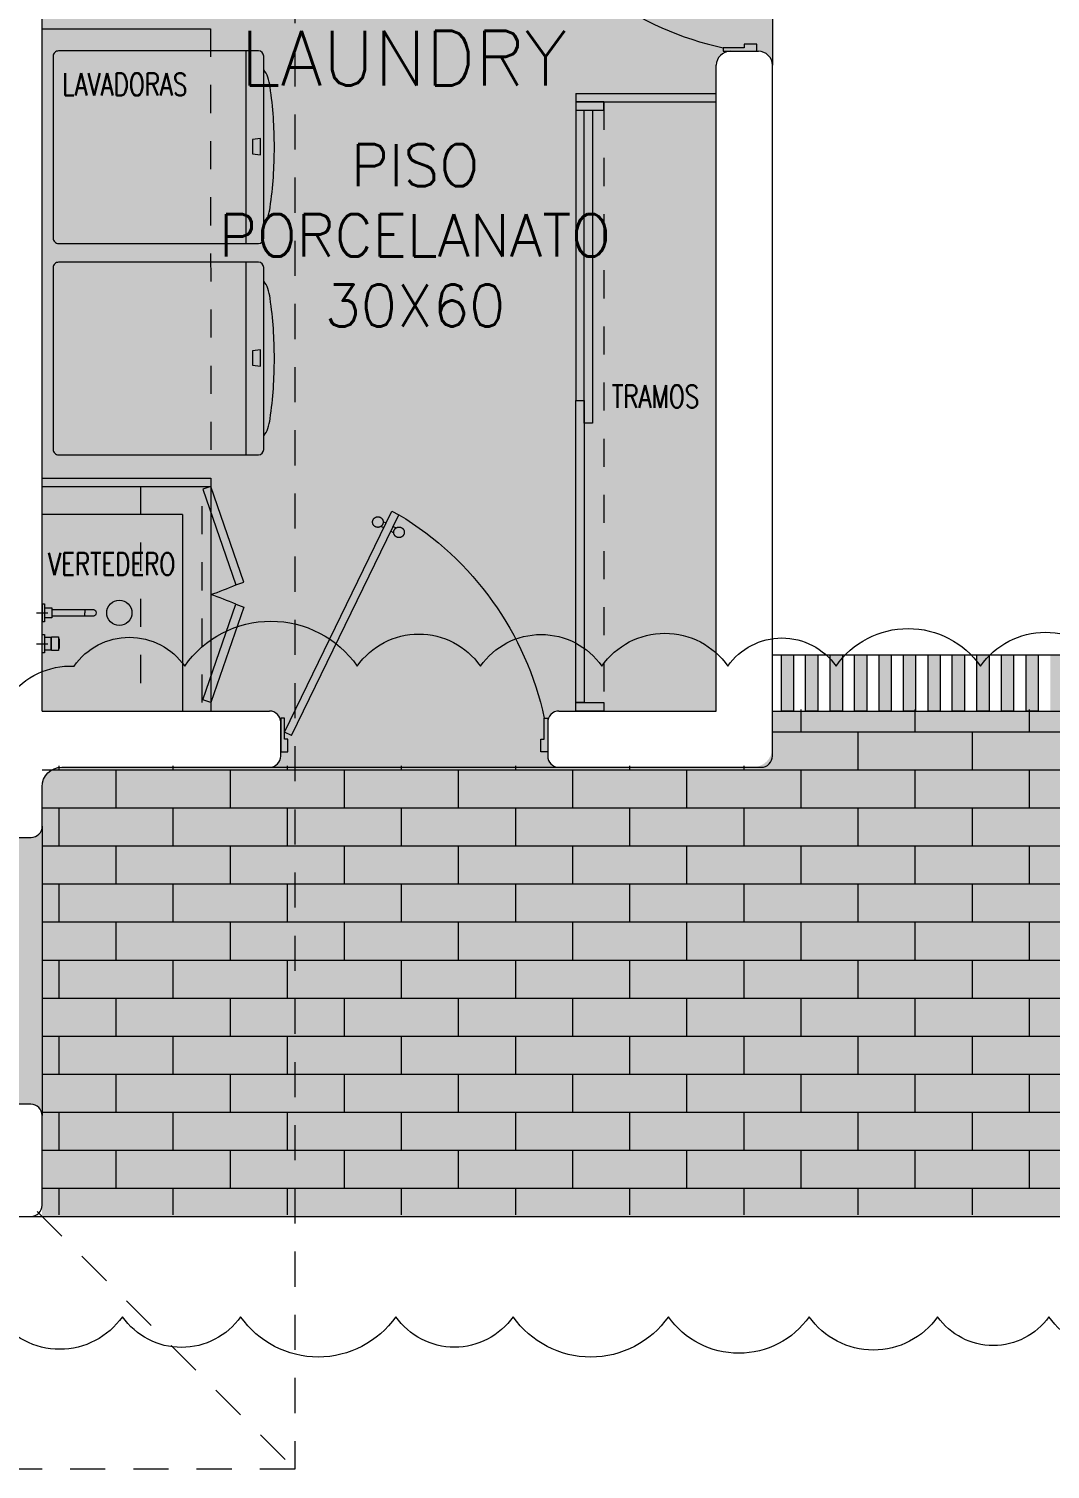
# Model space of a CAD drawing. Header units: metres. Extents: x 8 to 2416, y -346 to 476.
# Drawn here: x 127.32 to 130.96, y -191.69 to -186.56 of the extents above; entities that cross this region are included whole.
import ezdxf

# ---------------------------------------------------------------- set-up
doc = ezdxf.new("R2010")
doc.units = ezdxf.units.M
for name, pattern in [('0', [0]), ('CENTER2', [28.575000000000003, 19.05, -3.175, 3.175, -3.175]), ('DASHED', [0.75, 0.5, -0.25]), ('HIDDEN2', [0.1875, 0.125, -0.0625])]:
    doc.linetypes.add(name, pattern=pattern)
doc.layers.get('0').update_dxf_attribs({"color": 250, "linetype": '0', "lineweight": 20})
for name, color, linetype, lineweight in [('A-DOOR', 35, 'Continuous', 5), ('A-WALL', 250, 'Continuous', 20), ('baños', 140, 'Continuous', 0), ('MOB FIJOS', 251, 'Continuous', 0), ('MOBILIARIOS', 252, 'Continuous', 0), ('piso', 253, 'Continuous', 0), ('PROYECCION', 9, 'DASHED', 0), ('SE-3', 253, 'Continuous', 5), ('textos', 7, 'Continuous', 0)]:
    doc.layers.add(name, color=color, linetype=linetype, lineweight=lineweight)
doc.layers.add('hatch piso', color=253, linetype='Continuous', lineweight=0, transparency=0.7)
doc.layers.add('Techos 1', color=7, linetype='HIDDEN2', lineweight=9, true_color=0x42391a)
doc.styles.add('Arch-Dim', font='romans.shx', dxfattribs={"width": 0.75})
doc.styles.get("Standard").update_dxf_attribs({"font": 'arial.ttf', "height": 0.1875})

# ---------------------------------------------------------------- blocks, each defined once
blk = doc.blocks.new('puerta 1.00')
at = {"layer": 'A-DOOR'}
for p, q in [((-0.1499909777825792, -0.01249999999998863), (-0.9369131065861893, -0.3949003899592327)), ((-0.1376018300305759, -0.03799499105906534), (-0.9245239588341292, -0.4203953810183521)), ((-0.1376018300305759, -0.03799499105906534), (-0.1499909777825792, -0.01249999999998863)), ((-0.8776654875668441, -0.3661093421694943), (-0.8826347892953663, -0.3558832712826359)), ((-0.9369131065861893, -0.3949003899592185), (-0.9245239588341292, -0.4203953810182952)), ((-0.8945933787151716, -0.3743353558235185), (-0.8995626804436938, -0.3641092849366885)), ((-0.8822042309632252, -0.3998303468828937), (-0.8772349292346462, -0.4100564177697379)), ((-0.8652763398148409, -0.391604333228571), (-0.8603070380863755, -0.4018304041154153))]:
    blk.add_line(p, q, dxfattribs=at)
for points in [[(-0.08000000000000003, 0), (-0.07999999999977266, -0.02502577938815875), (-0.1250000000001364, -0.02502577938815875), (-0.1250000000001364, -0.01249999999998863), (-0.2000000000002728, -0.01249999999998863), (-0.2000000000002728, 0), (-0.08000000000000003, 0)], [(-0.08000000000000003, -0.949999999999676), (-0.07999999999977266, -0.9249742206115172), (-0.1250000000001364, -0.9249742206115172), (-0.1250000000001364, -0.9374999999996874), (-0.2000000000002728, -0.9374999999996874), (-0.2000000000002728, -0.949999999999676), (-0.08000000000000003, -0.949999999999676)]]:
    blk.add_lwpolyline(points, dxfattribs=at)
blk.add_arc((0.0366406024470507, 0.1601847667154885), 1.12290276596214, 211.1335814021241, 257.8342745107439, dxfattribs=at)
for points in [[(-0.8982293876285894, -0.3641570476290497), (-0.9032723932726299, -0.3641552480922314), (-0.9120053357341931, -0.3591091255589873), (-0.9170452244890726, -0.3503725840241714), (-0.9170416254155498, -0.3402865727359341), (-0.9119955028824052, -0.3315536302744846), (-0.9032589613473192, -0.3265137415195056), (-0.8931729500592382, -0.3265173405931563), (-0.8844400075977319, -0.3315634631261162), (-0.8794001188427956, -0.3403000046612163), (-0.8794037179163752, -0.3503860159494536), (-0.8844498404495198, -0.3591189584108889), (-0.8931863819846058, -0.3641588471658821), (-0.8982293876285894, -0.3641570476290497)], [(-0.8616537628267338, -0.4394241479959078), (-0.8666967684707743, -0.4394223484592317), (-0.8754297109322806, -0.4343762259259734), (-0.8804695996872169, -0.4256396843908874), (-0.8804660006136942, -0.4155536731029486), (-0.8754198780805496, -0.4068207306414706), (-0.8666833365455204, -0.4017808418864917), (-0.8565973252574395, -0.4017844409598581), (-0.8478643827958763, -0.4068305634931022), (-0.8428244940409968, -0.4155671050282024), (-0.8428280931145196, -0.4256531163161554), (-0.8478742156476073, -0.4343860587779034), (-0.8566107571826933, -0.4394259475325839), (-0.8616537628267338, -0.4394241479959078)]]:
    blk.add_open_spline(points, degree=2, dxfattribs=at)
blk = doc.blocks.new('bn29-51')
at = {"linetype": 'Continuous'}
for p, q in [((-0.1425000000000125, 0), (-0.07749999999995794, 0)), ((-0.1425000000000125, 0), (-0.1425000000000125, -0.008100000000013097)), ((-0.07749999999995794, -0.008100000000013097), (-0.07749999999995794, 0)), ((0.03249999999999886, 0), (-0.03249999999999886, 0)), ((-0.03249999999999886, 0), (-0.03249999999999886, -0.008100000000013097)), ((0.03249999999999886, -0.008100000000013097), (0.03249999999999886, 0)), ((-0.1419999999999675, -0.008600000000001273), (-0.07800000000000296, -0.008600000000001273)), ((-0.1274999999999693, -0.008600000000001273), (-0.1274999999999693, -0.03499999999996817)), ((-0.1274999999999693, -0.03499999999996817), (-0.09250000000000114, -0.03499999999996817)), ((-0.1214999999999975, -0.03499999999996817), (-0.1214999999999975, -0.1520028824097608)), ((-0.09849999999997294, -0.1520028824097608), (-0.09849999999997294, -0.03499999999996817)), ((-0.09250000000000114, -0.03499999999996817), (-0.09250000000000114, -0.008600000000001273)), ((-0.03200000000001069, -0.008600000000001273), (0.03200000000001069, -0.008600000000001273)), ((-0.02421641107898154, -0.03352623281875822), (-0.0240040082178723, -0.05786519031073567)), ((0.02401613082125209, -0.03332448748676597), (-0.02401624370006061, -0.03332448748676597)), ((-0.02318703845665482, -0.008600000000001273), (-0.02299588197436719, -0.03050436326782346)), ((-0.02264167001223427, -0.03097827962415067), (-0.02263113303118303, -0.03218569806142568)), ((-0.02249590101283161, -0.03100000000006276), (0.02249590101288845, -0.03100000000006276)), ((0.02263113303118303, -0.03218569806142568), (0.02264167001223427, -0.03097827962415067)), ((0.02299588197442404, -0.03050436326782346), (0.02318703845671166, -0.008600000000001273)), ((0.02400400847389506, -0.05786519780099297), (0.02421641140367115, -0.03352623281875822)), ((0.0242162987163681, -0.03352623281875822), (0.02421641140890074, -0.03352623281875822)), ((-0.01751534742899707, -0.05874135882413611), (-0.01750432535621371, -0.060004363267808)), ((-0.01700434439467813, -0.06050000000004729), (0.01700434439473497, -0.06050000000004729)), ((-0.007136610318724479, -0.06100000000003547), (-0.007136610318724479, -0.06050000000004729)), ((-0.007132479186935825, -0.06100000000003547), (-0.007136610318724479, -0.06100000000003547)), ((-0.007132479186935825, -0.06100000000003547), (-0.007132479186935825, -0.06050000000004729)), ((-0.007121109770679368, -0.06100000000003547), (-0.007132479186935825, -0.06100000000003547)), ((-0.007121109770679368, -0.06100000000003547), (-0.007121109770679368, -0.06050000000004729)), ((-0.007103479239532362, -0.06100000000003547), (-0.007121109770679368, -0.06100000000003547)), ((-0.007103479239532362, -0.06100000000003547), (-0.007103479239532362, -0.06050000000004729)), ((-0.007080564905976416, -0.06100000000003547), (-0.007103479239532362, -0.06100000000003547)), ((-0.007080564905976416, -0.06100000000003547), (-0.007080564905976416, -0.06050000000004729)), ((-0.007053344082720514, -0.06100000000003547), (-0.007080564905976416, -0.06100000000003547)), ((-0.007053344082720514, -0.06100000000003547), (-0.007053344082720514, -0.06050000000004729)), ((-0.007022794082359951, -0.06100000000003547), (-0.007053344082720514, -0.06100000000003547)), ((-0.007022794082359951, -0.06100000000003547), (-0.007022794082359951, -0.06050000000004729)), ((-0.00698989221743318, -0.06100000000003547), (-0.007022794082359951, -0.06100000000003547)), ((-0.00698989221743318, -0.06100000000003547), (-0.00698989221743318, -0.06050000000004729)), ((-0.006955615800592341, -0.06100000000003547), (-0.00698989221743318, -0.06100000000003547)), ((-0.006955615800592341, -0.06100000000003547), (-0.006955615800592341, -0.06050000000004729)), ((-0.006920942144375886, -0.06100000000003547), (-0.006955615800592341, -0.06100000000003547)), ((-0.006920942144375886, -0.06100000000003547), (-0.006920942144375886, -0.06050000000004729)), ((-0.006870747063913996, -0.06100000000003547), (-0.006920942144375886, -0.06100000000003547)), ((-0.006870747063913996, -0.06100000000003547), (-0.006870747063913996, -0.06050000000004729)), ((-0.006819399944987481, -0.06100000000003547), (-0.006870747063913996, -0.06100000000003547)), ((-0.006819399944987481, -0.06100000000003547), (-0.006819399944987481, -0.06050000000004729)), ((-0.006783349551170659, -0.06100000000003547), (-0.006819399944987481, -0.06100000000003547)), ((-0.006783349551170659, -0.06100000000003547), (-0.006783349551170659, -0.06050000000004729)), ((-0.006745018700740957, -0.06100000000003547), (-0.006783349551170659, -0.06100000000003547)), ((-0.006745018700740957, -0.06100000000003547), (-0.006745018700740957, -0.06050000000004729)), ((-0.006703700017766323, -0.06100000000003547), (-0.006745018700740957, -0.06100000000003547)), ((-0.006703700017766323, -0.06100000000003547), (-0.006703700017766323, -0.06050000000004729)), ((-0.006658686126485236, -0.06100000000003547), (-0.006703700017766323, -0.06100000000003547)), ((-0.006658686126485236, -0.06100000000003547), (-0.006658686126485236, -0.06050000000004729)), ((-0.006609269651022487, -0.06100000000003547), (-0.006658686126485236, -0.06100000000003547)), ((-0.006609269651022487, -0.06100000000003547), (-0.006609269651022487, -0.06050000000004729)), ((-0.006554743215559711, -0.06100000000003547), (-0.006609269651022487, -0.06100000000003547)), ((-0.006554743215559711, -0.06100000000003547), (-0.006554743215559711, -0.06050000000004729)), ((-0.006489899899378315, -0.06100000000003547), (-0.006554743215559711, -0.06100000000003547)), ((-0.006489899899378315, -0.06100000000003547), (-0.006489899899378315, -0.06050000000004729)), ((-0.006418296718408101, -0.06100000000003547), (-0.006489899899378315, -0.06100000000003547)), ((-0.006418296718408101, -0.06100000000003547), (-0.006418296718408101, -0.06050000000004729)), ((-0.006339867973309765, -0.06100000000003547), (-0.006418296718408101, -0.06100000000003547)), ((-0.006339867973309765, -0.06100000000003547), (-0.006339867973309765, -0.06050000000004729)), ((-0.006254547964914536, -0.06100000000003547), (-0.006339867973309765, -0.06100000000003547)), ((-0.006254547964914536, -0.06100000000003547), (-0.006254547964914536, -0.06050000000004729)), ((-0.006162270993883112, -0.06100000000003547), (-0.006254547964914536, -0.06100000000003547)), ((-0.006162270993883112, -0.06100000000003547), (-0.006162270993883112, -0.06050000000004729)), ((-0.006062971361046721, -0.06100000000003547), (-0.006162270993883112, -0.06100000000003547)), ((-0.006062971361046721, -0.06100000000003547), (-0.006062971361046721, -0.06050000000004729)), ((-0.00595658336706606, -0.06100000000003547), (-0.006062971361046721, -0.06100000000003547)), ((-0.00595658336706606, -0.06100000000003547), (-0.00595658336706606, -0.06050000000004729)), ((-0.005843041312715513, -0.06100000000003547), (-0.00595658336706606, -0.06100000000003547)), ((-0.005843041312715513, -0.06100000000003547), (-0.005843041312715513, -0.06050000000004729)), ((-0.00572227949882631, -0.06100000000003547), (-0.005843041312715513, -0.06100000000003547)), ((-0.00572227949882631, -0.06100000000003547), (-0.00572227949882631, -0.06050000000004729)), ((-0.005599898278973114, -0.06100000000003547), (-0.00572227949882631, -0.06100000000003547)), ((-0.005599898278973114, -0.06100000000003547), (-0.005599898278973114, -0.06050000000004729)), ((-0.005494927875730582, -0.06100000000003547), (-0.005599898278973114, -0.06100000000003547)), ((-0.005494927875730582, -0.06050000000004729), (-0.005494927875730582, -0.06100000000003547)), ((-0.00524037614289341, -0.06100000000003547), (-0.005494927875730582, -0.06100000000003547)), ((-0.00524037614289341, -0.06100000000003547), (-0.00510776908319599, -0.06100000000003547)), ((-0.00510776908319599, -0.06050000000004729), (-0.00510776908319599, -0.06100000000003547)), ((-0.00510776908319599, -0.06100000000003547), (-0.00506737497826748, -0.06100000000003547)), ((-0.00506737497826748, -0.06100000000003547), (-0.003445448267171969, -0.06100000000003547)), ((-0.003445448267171969, -0.06100000000003547), (-0.003445448267171969, -0.06050000000004729)), ((-0.003445448267171969, -0.06100000000003547), (-0.001645448267169058, -0.06100000000003547)), ((-0.001645448267169058, -0.06100000000003547), (0.001645448267225902, -0.06100000000003547)), ((0.001645448267225902, -0.06100000000003547), (0.002745448267177153, -0.06100000000003547)), ((0.002745448267177153, -0.06100000000003547), (0.002745448267177153, -0.06050000000004729)), ((0.002745448267177153, -0.06100000000003547), (0.003692644155051994, -0.06100000000003547)), ((0.003692644155051994, -0.06100000000003547), (0.00375323531247318, -0.06100000000003547)), ((0.00375323531247318, -0.06100000000003547), (0.00375323531247318, -0.06050000000004729)), ((0.00375323531247318, -0.06100000000003547), (0.005240376142950254, -0.06100000000003547)), ((0.005494927875730582, -0.06100000000003547), (0.005240376142950254, -0.06100000000003547)), ((0.005494927875730582, -0.06100000000003547), (0.005494927875730582, -0.06050000000004729)), ((0.005494927875730582, -0.06100000000003547), (0.00669402858628132, -0.06100000000003547)), ((0.00669402858628132, -0.06100000000003547), (0.00669402858628132, -0.06050000000004729)), ((0.00669402858628132, -0.06100000000003547), (0.006857792841600485, -0.06100000000003547)), ((0.006857792841600485, -0.06100000000003547), (0.006857792841600485, -0.06050000000004729)), ((0.01750432535627056, -0.060004363267808), (0.01751534742899707, -0.05874135883243525)), ((-0.1214999999999975, -0.1520028824097608), (-0.1099999999999852, -0.1520028824097608)), ((-0.121500000208556, -0.1520028824097608), (-0.121500000208556, -0.1788496701335589)), ((-0.09849999999997294, -0.1520028824097608), (-0.1099999999999852, -0.1520028824097608)), ((-0.09849999979141444, -0.1788496701335589), (-0.09849999979141444, -0.1520028824097608)), ((-0.1214999999999975, -0.1788496703142073), (-0.1214999999999975, -0.1824996703142006)), ((-0.09849999999997294, -0.1824996703142006), (-0.09849999999997294, -0.1788496703142073))]:
    blk.add_line(p, q, dxfattribs=at)
at = {"linetype": 'CENTER2'}
for p, q in [((-0.09000000044702006, 0), (-0.1299999995529504, 0)), ((-0.1099999999999852, 0.01999999955296516), (-0.1099999999999852, -0.01999999955296516)), ((0.01999999955299359, 0), (-0.01999999955293674, 0)), ((2.842170943040401e-14, 0.01999999955296516), (2.842170943040401e-14, -0.01999999955296516))]:
    blk.add_line(p, q, dxfattribs=at)
at = {"linetype": 'Continuous'}
for centre, radius, start, end in [((-0.1419999999999675, -0.008100000000013097), 0.0005000000000000004, 180, 270), ((-0.07800000000000296, -0.008100000000013097), 0.0005000000000000004, 270, 0), ((-0.03200000000001069, -0.008100000000013097), 0.0005000000000000004, 180, 270), ((-0.02401635036486027, -0.03352448750672465), 0.0002000000449246281, 89.9602516297263, 180.7921248073914), ((-0.02249590101283161, -0.03050000000007458), 0.0005000000000000013, 180.4999999999589, 253.0499437806828), ((-0.02213115206964744, -0.0321813347936768), 0.0004999999999999961, 180.4999999999589, 205.8891698380798), ((2.842170943040401e-14, -0.02144019388265406), 0.0251, 205.8891698380798, 208.3368500137295), ((2.842170943040401e-14, -0.02144019388265406), 0.02510000000000001, 331.6671445694841, 334.11083016192), ((0.02213115206964744, -0.0321813347936768), 0.0004999999999977541, 334.11083016192, 359.500000000041), ((0.02249590101288845, -0.03050000000007458), 0.0005000000000000004, 286.9500562193171, 359.500000000041), ((0.02401630522487608, -0.03352448750695203), 0.0002000000756466718, 359.5288123456754, 90.06566346202432), ((0.03200000000001069, -0.008100000000013097), 0.0005000000000000004, 270, 0), ((-0.01700434439467813, -0.06000000000005912), 0.0004999999999999986, 180.4999999999589, 270), ((0.01700434439473497, -0.06000000000005912), 0.0005000000000000004, 270, 359.500000000041)]:
    blk.add_arc(centre, radius, start, end, dxfattribs=at)
for points, knots in [([(-0.02400400906751088, -0.05786518310105748), (-0.02400396126077453, -0.05786520681851925), (-0.02270580722810678, -0.05786607945697142), (-0.01743483240105093, -0.05787130348142), (-0.009419063715796483, -0.0578767080309035), (-0.003122758223668143, -0.05788951387069119), (0.001801121883175938, -0.05788981113312275), (0.005401126159171099, -0.05788492059389228), (0.01134291568021695, -0.0578764207656377), (0.01758064992318964, -0.05786995888297497), (0.02264948258314803, -0.05786603276771984), (0.02400315799272335, -0.0578651627056388), (0.02400400182372664, -0.05786518290960885)], [0.2206625018554813, 0.2206625018554813, 0.2206625018554813, 0.2206625018554813, 0.2830677248118203, 0.3454722504581292, 0.4077885582351984, 0.4703297281781371, 0.4703990263359278, 0.5062925030047005, 0.5420963844449929, 0.595647865603058, 0.655398301644621, 0.7204072455012127, 0.7204072455012127, 0.7204072455012127, 0.7204072455012127]), ([(-0.02400400839289318, -0.05786518304194033), (-0.02400182740123569, -0.05793209478281369), (-0.02399674871347202, -0.05802015459335053), (-0.02394762044846743, -0.05814064256799156), (-0.02388985410507871, -0.05822256811597981), (-0.02381258475801928, -0.05828637797583269), (-0.02369624961139039, -0.05834446616540845), (-0.02360888422700214, -0.05835614541501855), (-0.02354237236127688, -0.0583633460494184)], [0, 0, 0, 0, 0.2392847564581418, 0.3699271991388763, 0.5001746047077509, 0.6303680818852515, 0.760882431197601, 1, 1, 1, 1]), ([(0.02354237551898564, -0.05836334574985358), (0.02360888692030017, -0.05835614514501231), (0.02369625174779344, -0.05834446593485154), (0.02381258605927883, -0.05828637780166446), (0.02388985486001616, -0.05822256796625425), (0.02394762076940538, -0.05814064246294492), (0.02399674867277213, -0.05802015452684373), (0.0240018273233602, -0.05793209479099914), (0.02400400829552041, -0.05786518306820199)], [0, 0, 0, 0, 0.2391167731459566, 0.369630825585778, 0.49982419077535, 0.630071712945299, 0.7607144562246947, 1, 1, 1, 1])]:
    blk.add_open_spline(points, degree=3, knots=knots, dxfattribs=at)
for points in [[(-0.02354134613952397, -0.05835752679990946), (-0.02140184582103188, -0.05851632745111601), (-0.0194292160616385, -0.05865994552505072), (-0.01751819225776785, -0.05878487542929633)], [(0.01751819190835135, -0.05878486930669169), (0.01942891580441142, -0.05865995674651003), (0.0214012396073997, -0.0585163613855002), (0.02354039276897879, -0.05835758739465291)], [(-0.1214999999999975, -0.1824996703142006), (-0.1214999999999975, -0.185101076014007), (-0.1190115336862334, -0.1903038874135063), (-0.1130038445620869, -0.1924589624577493), (-0.1099999999999852, -0.1924589624577493)], [(-0.1099999999999852, -0.1924589624577493), (-0.1069961554378835, -0.1924589624577493), (-0.100988466313737, -0.1903038874135063), (-0.09849999999997294, -0.185101076014007), (-0.09849999999997294, -0.1824996703142006)]]:
    blk.add_open_spline(points, degree=3, dxfattribs=at)
blk = doc.blocks.new('PL BASE 1N NASAS 09')
at = {"layer": 'A-DOOR'}
h = blk.add_hatch(color=256, dxfattribs=at)
h.dxf.hatch_style = 1
h.paths.add_polyline_path([(-108.9453918879786, -53.24971880325275), (-108.9021269092042, -53.24971880325275), (-108.9021269092042, -53.44971880325262), (-108.9453918879786, -53.44971880325262)])
h.paths.add_polyline_path([(-109.0329218455275, -53.24971880325275), (-108.9896568667531, -53.24971880325275), (-108.9896568667531, -53.44971880325262), (-109.0329218455275, -53.44971880325262)])
h.paths.add_polyline_path([(-109.1204518030764, -53.24971880325275), (-109.077186824302, -53.24971880325275), (-109.077186824302, -53.44971880325262), (-109.1204518030764, -53.44971880325262)])
h.paths.add_polyline_path([(-109.2069817606253, -53.24971880325275), (-109.163716781851, -53.24971880325275), (-109.163716781851, -53.44971880325262), (-109.2069817606253, -53.44971880325262)])
h.paths.add_polyline_path([(-109.2945117181742, -53.24971880325275), (-109.2512467393998, -53.24971880325275), (-109.2512467393998, -53.44971880325262), (-109.2945117181742, -53.44971880325262)])
h.paths.add_polyline_path([(-109.3810416757231, -53.24971880325275), (-109.3377766969488, -53.24971880325275), (-109.3377766969488, -53.44971880325262), (-109.3810416757231, -53.44971880325262)])
h.paths.add_polyline_path([(-109.468571633272, -53.24971880325275), (-109.4253066544977, -53.24971880325275), (-109.4253066544977, -53.44971880325262), (-109.468571633272, -53.44971880325262)])
h.paths.add_polyline_path([(-109.5551015908209, -53.24971880325275), (-109.5118366120466, -53.24971880325275), (-109.5118366120466, -53.44971880325262), (-109.5551015908209, -53.44971880325262)])
h.paths.add_polyline_path([(-109.6426315483698, -53.24971880325275), (-109.5993665695955, -53.24971880325275), (-109.5993665695955, -53.44971880325262), (-109.6426315483698, -53.44971880325262)])
h.paths.add_polyline_path([(-109.7301615059187, -53.24971880325275), (-109.6868965271444, -53.24971880325275), (-109.6868965271444, -53.44971880325262), (-109.7301615059187, -53.44971880325262)])
h.paths.add_polyline_path([(-109.8176914634676, -53.24971880325275), (-109.7744264846933, -53.24971880325275), (-109.7744264846933, -53.44971880325262), (-109.8176914634676, -53.44971880325262)])
h.paths.add_polyline_path([(-109.9042214210165, -53.24971880325275), (-109.8609564422422, -53.24971880325275), (-109.8609564422422, -53.44971880325262), (-109.9042214210165, -53.44971880325262)])
h.paths.add_polyline_path([(-109.9917513785654, -53.24971880325275), (-109.9484863997911, -53.24971880325275), (-109.9484863997911, -53.44971880325262), (-109.9917513785654, -53.44971880325262)])
h.paths.add_polyline_path([(-110.0782813361143, -53.24971880325275), (-110.03501635734, -53.24971880325275), (-110.03501635734, -53.44971880325262), (-110.0782813361143, -53.44971880325262)])
h.paths.add_polyline_path([(-110.1658112936632, -53.24971880325275), (-110.1225463148889, -53.24971880325275), (-110.1225463148889, -53.44971880325262), (-110.1658112936632, -53.44971880325262)])
h.paths.add_polyline_path([(-110.2523412512122, -53.24971880325275), (-110.2090762724378, -53.24971880325275), (-110.2090762724378, -53.44971880325262), (-110.2523412512122, -53.44971880325262)])
h.paths.add_polyline_path([(-110.3398712087611, -53.24971880325275), (-110.2966062299867, -53.24971880325275), (-110.2966062299867, -53.44971880325262), (-110.3398712087611, -53.44971880325262)])
h.paths.add_polyline_path([(-110.4057686769227, -53.24971880325275), (-110.3625036981484, -53.24971880325275), (-110.3625036981484, -53.44971880325262), (-110.4057686769227, -53.44971880325262)])
h.paths.add_polyline_path([(-110.4932986344716, -53.24971880325275), (-110.4500336556973, -53.24971880325275), (-110.4500336556973, -53.44971880325262), (-110.4932986344716, -53.44971880325262)])
h.paths.add_polyline_path([(-110.5798285920205, -53.24971880325275), (-110.5365636132462, -53.24971880325275), (-110.5365636132462, -53.44971880325262), (-110.5798285920205, -53.44971880325262)])
h.paths.add_polyline_path([(-110.6673585495694, -53.24971880325275), (-110.6240935707951, -53.24971880325275), (-110.6240935707951, -53.44971880325262), (-110.6673585495694, -53.44971880325262)])
h.paths.add_polyline_path([(-110.7538885071183, -53.24971880325275), (-110.710623528344, -53.24971880325275), (-110.710623528344, -53.44971880325262), (-110.7538885071183, -53.44971880325262)])
h.paths.add_polyline_path([(-110.8414184646672, -53.24971880325275), (-110.7981534858929, -53.24971880325275), (-110.7981534858929, -53.44971880325262), (-110.8414184646672, -53.44971880325262)])
h.paths.add_polyline_path([(-110.9279484222162, -53.24971880325275), (-110.8846834434418, -53.24971880325275), (-110.8846834434418, -53.44971880325262), (-110.9279484222162, -53.44971880325262)])
h.paths.add_polyline_path([(-111.0154783797651, -53.24971880325275), (-110.9722134009907, -53.24971880325275), (-110.9722134009907, -53.44971880325262), (-111.0154783797651, -53.44971880325262)])
h.paths.add_polyline_path([(-111.103008337314, -53.24971880325275), (-111.0597433585396, -53.24971880325275), (-111.0597433585396, -53.44971880325262), (-111.103008337314, -53.44971880325262)])
h.paths.add_polyline_path([(-111.1905382948628, -53.24971880325275), (-111.1472733160885, -53.24971880325275), (-111.1472733160885, -53.44971880325262), (-111.1905382948628, -53.44971880325262)])
h.paths.add_polyline_path([(-111.2770682524118, -53.24971880325275), (-111.2338032736374, -53.24971880325275), (-111.2338032736374, -53.44971880325262), (-111.2770682524118, -53.44971880325262)])
h.paths.add_polyline_path([(-111.3645982099607, -53.24971880325275), (-111.3213332311863, -53.24971880325275), (-111.3213332311863, -53.44971880325262), (-111.3645982099607, -53.44971880325262)])
h.paths.add_polyline_path([(-111.4511281675096, -53.24971880325275), (-111.4078631887352, -53.24971880325275), (-111.4078631887352, -53.44971880325262), (-111.4511281675096, -53.44971880325262)])
h.paths.add_polyline_path([(-111.5386581250585, -53.24971880325275), (-111.4953931462841, -53.24971880325275), (-111.4953931462841, -53.44971880325262), (-111.5386581250585, -53.44971880325262)])
h.paths.add_polyline_path([(-111.6251880826074, -53.24971880325275), (-111.581923103833, -53.24971880325275), (-111.581923103833, -53.44971880325262), (-111.6251880826074, -53.44971880325262)])
h.paths.add_polyline_path([(-111.7127180401563, -53.24971880325275), (-111.6694530613819, -53.24971880325275), (-111.6694530613819, -53.44971880325262), (-111.7127180401563, -53.44971880325262)])
h.paths.add_polyline_path([(-111.7992868560981, -53.2497188032528), (-111.7559830189309, -53.24971880325275), (-111.7559830189309, -53.44971880325262), (-111.7992868560981, -53.44971880325268)], flags=0)
h.paths.add_polyline_path([(-106.5055530766093, -53.24971880325275), (-106.4622880978349, -53.24971880325275), (-106.4622880978349, -53.44971880325262), (-106.5055530766093, -53.44971880325262)])
h.paths.add_polyline_path([(-106.5920830341582, -53.24971880325275), (-106.5488180553838, -53.24971880325275), (-106.5488180553838, -53.44971880325262), (-106.5920830341582, -53.44971880325262)])
h.paths.add_polyline_path([(-106.6796129917071, -53.24971880325275), (-106.6363480129327, -53.24971880325275), (-106.6363480129327, -53.44971880325262), (-106.6796129917071, -53.44971880325262)])
h.paths.add_polyline_path([(-106.766142949256, -53.24971880325275), (-106.7228779704816, -53.24971880325275), (-106.7228779704816, -53.44971880325262), (-106.766142949256, -53.44971880325262)])
h.paths.add_polyline_path([(-106.8536729068049, -53.24971880325275), (-106.8104079280305, -53.24971880325275), (-106.8104079280305, -53.44971880325262), (-106.8536729068049, -53.44971880325262)])
h.paths.add_polyline_path([(-107.0277328219027, -53.24971880325275), (-106.9844678431284, -53.24971880325275), (-106.9844678431284, -53.44971880325262), (-107.0277328219027, -53.44971880325262)])
h.paths.add_polyline_path([(-106.9412028643538, -53.24971880325275), (-106.8979378855794, -53.24971880325275), (-106.8979378855794, -53.44971880325262), (-106.9412028643538, -53.44971880325262)])
h.paths.add_polyline_path([(-107.1152627794516, -53.24971880325275), (-107.0719978006773, -53.24971880325275), (-107.0719978006773, -53.44971880325262), (-107.1152627794516, -53.44971880325262)])
h.paths.add_polyline_path([(-107.2027927370005, -53.24971880325275), (-107.1595277582261, -53.24971880325275), (-107.1595277582261, -53.44971880325262), (-107.2027927370005, -53.44971880325262)])
h.paths.add_polyline_path([(-107.2893226945494, -53.24971880325275), (-107.2460577157751, -53.24971880325275), (-107.2460577157751, -53.44971880325262), (-107.2893226945494, -53.44971880325262)])
h.paths.add_polyline_path([(-107.3768526520983, -53.24971880325275), (-107.333587673324, -53.24971880325275), (-107.333587673324, -53.44971880325262), (-107.3768526520983, -53.44971880325262)])
h.paths.add_polyline_path([(-107.4633826096472, -53.24971880325275), (-107.4201176308729, -53.24971880325275), (-107.4201176308729, -53.44971880325262), (-107.4633826096472, -53.44971880325262)])
h.paths.add_polyline_path([(-107.5509125671961, -53.24971880325275), (-107.5076475884218, -53.24971880325275), (-107.5076475884218, -53.44971880325262), (-107.5509125671961, -53.44971880325262)])
h.paths.add_polyline_path([(-107.638442524745, -53.24971880325275), (-107.5951775459707, -53.24971880325275), (-107.5951775459707, -53.44971880325262), (-107.638442524745, -53.44971880325262)])
h.paths.add_polyline_path([(-107.7259724822939, -53.24971880325275), (-107.6827075035196, -53.24971880325275), (-107.6827075035196, -53.44971880325262), (-107.7259724822939, -53.44971880325262)])
h.paths.add_polyline_path([(-107.8125024398428, -53.24971880325275), (-107.7692374610685, -53.24971880325275), (-107.7692374610685, -53.44971880325262), (-107.8125024398428, -53.44971880325262)])
h.paths.add_polyline_path([(-107.9000323973917, -53.24971880325275), (-107.8567674186174, -53.24971880325275), (-107.8567674186174, -53.44971880325262), (-107.9000323973917, -53.44971880325262)])
h.paths.add_polyline_path([(-107.9865623549406, -53.24971880325275), (-107.9432973761663, -53.24971880325275), (-107.9432973761663, -53.44971880325262), (-107.9865623549406, -53.44971880325262)])
h.paths.add_polyline_path([(-108.0740923124895, -53.24971880325275), (-108.0308273337152, -53.24971880325275), (-108.0308273337152, -53.44971880325262), (-108.0740923124895, -53.44971880325262)])
h.paths.add_polyline_path([(-108.1606222700385, -53.24971880325275), (-108.1173572912641, -53.24971880325275), (-108.1173572912641, -53.44971880325262), (-108.1606222700385, -53.44971880325262)])
h.paths.add_polyline_path([(-108.2481522275874, -53.24971880325275), (-108.204887248813, -53.24971880325275), (-108.204887248813, -53.44971880325262), (-108.2481522275874, -53.44971880325262)])
h.paths.add_polyline_path([(-108.3356821851362, -53.24971880325275), (-108.2924172063619, -53.24971880325275), (-108.2924172063619, -53.44971880325262), (-108.3356821851362, -53.44971880325262)])
h.paths.add_polyline_path([(-108.4232121426851, -53.24971880325275), (-108.3799471639108, -53.24971880325275), (-108.3799471639108, -53.44971880325262), (-108.4232121426851, -53.44971880325262)])
h.paths.add_polyline_path([(-108.5097421002341, -53.24971880325275), (-108.4664771214597, -53.24971880325275), (-108.4664771214597, -53.44971880325262), (-108.5097421002341, -53.44971880325262)])
h.paths.add_polyline_path([(-108.597272057783, -53.24971880325275), (-108.5540070790086, -53.24971880325275), (-108.5540070790086, -53.44971880325262), (-108.597272057783, -53.44971880325262)])
h.paths.add_polyline_path([(-108.6838020153319, -53.24971880325275), (-108.6405370365575, -53.24971880325275), (-108.6405370365575, -53.44971880325262), (-108.6838020153319, -53.44971880325262)])
h.paths.add_polyline_path([(-108.7713319728808, -53.24971880325275), (-108.7280669941064, -53.24971880325275), (-108.7280669941064, -53.44971880325262), (-108.7713319728808, -53.44971880325262)])
h.paths.add_polyline_path([(-108.8578619304297, -53.24971880325275), (-108.8145969516553, -53.24971880325275), (-108.8145969516553, -53.44971880325262), (-108.8578619304297, -53.44971880325262)])
edge = h.paths.add_edge_path()
edge.add_line((-111.7559830189309, -53.24971880325275), (-111.7559830189309, -53.44971880325274))
edge.add_line((-111.7569830189308, -53.44971880325274), (-111.7992868560981, -53.44971880325279))
edge.add_line((-111.7992868560981, -53.44971880325279), (-111.7992868560981, -53.2497188032528))
edge.add_line((-111.7992868560981, -53.2497188032528), (-111.7569830189308, -53.24971880325275))
h = blk.add_hatch(color=256, dxfattribs=at)
h.dxf.hatch_style = 1
h.paths.add_polyline_path([(-111.7560218773238, -53.24971880325275), (-111.7992868560981, -53.24971880325275), (-111.7992868560981, -53.44971880325262), (-111.7560218773238, -53.44971880325262)])
for p, q in [((-111.8310712337411, -53.24971880325275), (-106.4310712337405, -53.24971880325275)), ((-111.7992868560981, -53.24971880325275), (-111.7570218773238, -53.24971880325275)), ((-111.7992868560981, -53.44971880325274), (-111.7992868560981, -53.24971880325275)), ((-111.7560218773238, -53.24971880325275), (-111.7560218773238, -53.44971880325274)), ((-111.8310712337411, -53.44971880325262), (-106.4310712337405, -53.44971880325262)), ((-111.7570218773238, -53.44971880325274), (-111.7992868560981, -53.44971880325274))]:
    blk.add_line(p, q, dxfattribs=at)
for points in [[(-111.7992868560981, -53.24971880325275), (-111.7560218773238, -53.24971880325275), (-111.7560218773238, -53.44971880325262), (-111.7992868560981, -53.44971880325262)], [(-111.7127568985492, -53.24971880325275), (-111.6694919197749, -53.24971880325275), (-111.6694919197749, -53.44971880325262), (-111.7127568985492, -53.44971880325262)], [(-111.6252269410003, -53.24971880325275), (-111.581961962226, -53.24971880325275), (-111.581961962226, -53.44971880325262), (-111.6252269410003, -53.44971880325262)], [(-111.5386969834514, -53.24971880325275), (-111.4954320046771, -53.24971880325275), (-111.4954320046771, -53.44971880325262), (-111.5386969834514, -53.44971880325262)], [(-111.4511670259025, -53.24971880325275), (-111.4079020471282, -53.24971880325275), (-111.4079020471282, -53.44971880325262), (-111.4511670259025, -53.44971880325262)], [(-111.3646370683536, -53.24971880325275), (-111.3213720895793, -53.24971880325275), (-111.3213720895793, -53.44971880325262), (-111.3646370683536, -53.44971880325262)], [(-111.2771071108047, -53.24971880325275), (-111.2338421320304, -53.24971880325275), (-111.2338421320304, -53.44971880325262), (-111.2771071108047, -53.44971880325262)], [(-111.1905771532558, -53.24971880325275), (-111.1473121744814, -53.24971880325275), (-111.1473121744814, -53.44971880325262), (-111.1905771532558, -53.44971880325262)], [(-111.1030471957069, -53.24971880325275), (-111.0597822169325, -53.24971880325275), (-111.0597822169325, -53.44971880325262), (-111.1030471957069, -53.44971880325262)], [(-111.015517238158, -53.24971880325275), (-110.9722522593837, -53.24971880325275), (-110.9722522593837, -53.44971880325262), (-111.015517238158, -53.44971880325262)], [(-110.9279872806091, -53.24971880325275), (-110.8847223018348, -53.24971880325275), (-110.8847223018348, -53.44971880325262), (-110.9279872806091, -53.44971880325262)]]:
    blk.add_lwpolyline(points, close=True, dxfattribs=at)
at = {"layer": 'A-WALL'}
for p, q in [((-111.9810712337411, -51.0997188032526), (-111.8810712337411, -51.0997188032526)), ((-112.0310712337411, -53.44971880325274), (-112.0310712337411, -51.1497188032526)), ((-111.8310712337412, -53.60971880325278), (-111.8310712337411, -51.1497188032526)), ((-114.4310712337411, -53.44971880325274), (-113.6210712337413, -53.44971880325274)), ((-112.5910642258817, -53.44971880325242), (-112.0310712337411, -53.44971880325268)), ((-112.6310642258817, -53.48971880325244), (-112.6310642258816, -53.60971880325269)), ((-112.5910642258816, -53.64971880325267), (-111.8710712337412, -53.64971880325278))]:
    blk.add_line(p, q, dxfattribs=at)
for points in [[(-114.4310712337411, -53.44971880325274), (-114.4310712337411, -49.48971880325268, -0.4142135623730802), (-114.3910712337411, -49.44971880325268), (-113.8710712337412, -49.44971880325265, 0.4142135623730794), (-113.8310712337412, -49.40971880325265), (-113.8310712337412, -49.28971880325269, 0.414213562373095), (-113.8710712337412, -49.24971880325269), (-114.3910712337411, -49.24971880325269, -0.4142135623731346), (-114.4310712337411, -49.20971880325269), (-114.4310712337411, -48.88971880325386, 0.4142135623618917), (-114.4710712337396, -48.84971880325386), (-114.6810715550002, -48.84971880324583)], [(-115.9416182694311, -52.69971880325252), (-114.6710908431426, -52.69971880325274, -0.4140857397197507), (-114.6310908469521, -52.73970134591097), (-114.6306020260978, -53.8597362605948, 0.4140857397197523), (-114.5906020299073, -53.89971880325302), (-114.4704910777573, -53.89971880325302, 0.4154285380024995), (-114.4304914216101, -53.85955294758179), (-114.4310712337411, -53.71971880325267, -0.4142135623730677), (-114.3610712337411, -53.64971880325267), (-113.6510712337412, -53.64971880325267)], [(-114.3610712337411, -53.64971880325266), (-113.6210712337412, -53.64971880325266, 0.4142135623732907), (-113.5810712337412, -53.60971880325264), (-113.5810712337413, -53.48971880325271)]]:
    blk.add_lwpolyline(points, format="xyb", dxfattribs=at)
blk.add_lwpolyline([(-112.0310712337411, -53.44971880325274), (-112.0310712337411, -51.81615071649249)], dxfattribs=at)
blk.add_lwpolyline([(-114.6710712337411, -55.04971880325276), (-116.9910636228577, -55.04971880325282, 0.4142135623730878), (-117.0310636228577, -55.08971880325281), (-117.0310636228577, -55.20971880325275, 0.414213562373095), (-116.9910636228577, -55.24971880325275), (-114.4710712337411, -55.24971880325275, 0.414213562373095), (-114.4310712337411, -55.20971880325275), (-114.4310712337411, -54.8897188032527, 0.414213562373095), (-114.4710712337411, -54.8497188032527), (-114.5910712337411, -54.8497188032527, 0.414213562373095), (-114.6310712337411, -54.8897188032527), (-114.6310712337411, -55.00971880325276, -0.4142135623730878)], format="xyb", close=True, dxfattribs=at)
for centre, radius, start, end in [((-111.9810712337411, -51.1497188032526), 0.05, 90, 180), ((-111.8810712337411, -51.1497188032526), 0.05, 359.9999999999973, 90), ((-113.6210712337413, -53.48971880325274), 0.04, 2.712377032352087e-11, 90), ((-112.5910642258817, -53.48971880325242), 0.04, 89.99999999997311, 180.0000000000271), ((-112.5910642258816, -53.60971880325267), 0.04, 180.0000000000271, 269.9999999999914), ((-111.8710712337412, -53.60971880325278), 0.04, 269.9999999999911, 359.9999999999973)]:
    blk.add_arc(centre, radius, start, end, dxfattribs=at)
at = {"layer": 'MOB FIJOS'}
for p, q in [((-114.4310710670944, -51.01971880325285), (-113.8311904870094, -51.01971880325274)), ((-112.5310712337411, -51.24971880325258), (-112.0310712337411, -51.24971880325256)), ((-112.5310712337411, -51.24971880325256), (-112.531071233741, -52.34356161098079)), ((-112.5310712337411, -51.27971880325256), (-112.0310712337411, -51.27971880325256)), ((-114.4310712337411, -52.61971874175244), (-113.830742774648, -52.6197186475079)), ((-114.4310710670944, -52.64971880325272), (-113.8307343857512, -52.64971870899424)), ((-113.8307343857512, -52.64971870899424), (-113.8307343857512, -53.44971870899425)), ((-113.931071239469, -52.74971880325273), (-114.4310712337411, -52.74971880325273)), ((-113.9307343857513, -52.74971870899424), (-113.9307343857513, -53.44971870899425))]:
    blk.add_line(p, q, dxfattribs=at)
for points in [[(-112.531071233741, -51.30971880325256), (-112.4310712349091, -51.30971880325256), (-112.4310712349091, -51.27971880325259), (-112.531071233741, -51.27971880325259)], [(-112.471071233741, -52.42436898978983), (-112.501071233741, -52.42436898978983), (-112.501071233741, -51.30971880325256), (-112.471071233741, -51.30971880325256)], [(-112.501071233741, -53.41971880325249), (-112.531071233741, -53.41971880325249), (-112.531071233741, -52.34356161098079), (-112.501071233741, -52.34356161098079)], [(-113.7413906643765, -53.00005589517014), (-113.7130364435918, -52.99025598885971), (-113.8307343857512, -52.64971870899424), (-113.8590886065359, -52.65951861530467)], [(-113.7413906643765, -53.06938152281815), (-113.7130364435918, -53.07918142912858), (-113.8307343857512, -53.41971870899405), (-113.8590886065359, -53.40991880268362)], [(-112.531071233741, -53.41971880325249), (-112.4310712349091, -53.41971880325249), (-112.4310712349091, -53.44971880325246), (-112.531071233741, -53.44971880325246)]]:
    blk.add_lwpolyline(points, close=True, dxfattribs=at)
for centre, start, end in [((-114.1534313221644, -52.07049084940068), 288.5037837877632, 293.9058796991124), ((-114.1534313221644, -53.99894656858762), 66.0941203008876, 71.49621621224368)]:
    blk.add_arc(centre, 1.016793331010125, start, end, dxfattribs=at)
blk.add_ellipse((-114.1560712365579, -53.09971880320867), major_axis=(0.03181980516607553, -0.03181980516607551), ratio=0.9999999987369571, start_param=2.356194489560823, end_param=8.639379796740409, dxfattribs=at)
at = {"layer": 'piso'}
for p, q in [((-111.8310712337411, -50.07971880325266), (-111.8310712337411, -51.1497188032526)), ((-113.6210712337412, -53.64971880325267), (-112.5910642258816, -53.64971880325267)), ((-114.4304914216101, -53.85955294758179), (-114.4310553393956, -54.8897188032527)), ((-114.4710712337411, -55.24971880325275), (-106.3910712337406, -55.24971880325269))]:
    blk.add_line(p, q, dxfattribs=at)
at = {"layer": 'PROYECCION', "color": 252, "linetype": 'DASHED', "ltscale": 0.1}
for p, q in [((-113.8311904870094, -51.01971880325274), (-113.8307343799974, -52.64971880127299)), ((-112.431071233741, -51.27971880325255), (-112.431071233742, -53.44971880325249)), ((-114.0810712337781, -52.64971880325272), (-114.0810712337781, -53.44971880325672)), ((-113.8607343857512, -53.41971870899427), (-113.8607343857512, -52.64971870899424))]:
    blk.add_line(p, q, dxfattribs=at)
at = {"layer": 'Techos 1'}
for p, q in [((-113.5310712337411, -47.94971880325273), (-113.5310712337411, -56.1497188032528)), ((-117.6310712337414, -52.04971880325255), (-113.5310712337411, -56.14971880325268)), ((-113.5310712337411, -56.1497188032528), (-123.3310712337411, -56.14979643551813))]:
    blk.add_line(p, q, dxfattribs=at)
at = {"xscale": -1, "rotation": 90}
blk.add_blockref('bn29-51', (-114.4310712336469, -53.20971880322426), dxfattribs=at)
at = {"layer": 'A-DOOR'}
blk.add_blockref('puerta 1.00', (-111.806983447775, -50.14971880325241), dxfattribs=at)
at = {"layer": 'A-DOOR', "xscale": -1, "rotation": 90}
blk.add_blockref('puerta 1.00', (-113.5810712337412, -53.6747188032529), dxfattribs=at)
blk.add_blockref('puerta 1.00', (-113.5810712337412, -53.6747188032529), dxfattribs=at)
at = {"layer": 'textos', "insert": (-113.8585186693208, -51.22194627143192), "char_height": 0.195, "width": 3.404876511770499, "attachment_point": 7}
blk.add_mtext('{\\Fromans|c0; LAUNDRY}', dxfattribs=at)
at = {"layer": 'textos', "char_height": 0.08, "attachment_point": 1, "style": 'Arch-Dim'}
for s, insert, width in [('\\pxt5.9124,29;LAVADORAS', (-114.3587568713196, -51.17774155151807), 26.65336975803461), ('\\pxqc,t5.9124,29;TRAMOS', (-112.6401107400989, -52.28924689662284), 0.7859384120567938)]:
    blk.add_mtext(s, dxfattribs=dict(at, insert=insert, width=width))
at = {"layer": 'textos', "lineweight": 13, "insert": (-114.4095321268645, -52.88604582438802), "char_height": 0.08, "width": 26.65336975803461, "attachment_point": 1, "style": 'Arch-Dim'}
blk.add_mtext('\\pxt5.9124,29;VERTEDERO', dxfattribs=at)
blk = doc.blocks.new('cl02b-planta')
blk.add_lwpolyline([(1.072851147777304, 0.6703813994686549), (0.3870511477773046, 0.6703813994686549)])
blk.add_lwpolyline([(0.7026158890587189, 0.6180805708115822), (0.7607665867899005, 0.6180805708115822), (0.7569802437168835, 0.6472929544874091), (0.7064022321317358, 0.6472929544874091)], close=True)
for centre, radius, start, end in [((0.4057884111090182, 1.337805234783419), 0.01873726333171319, 90, 180.0000000000007), ((1.054113884445592, 1.337805234783418), 0.01873726333171333, 3.434999055980597e-13, 90.00000000000061), ((0.4057884111090178, 0.6259797614468459), 0.01873726333171306, 180.0000000000008, 269.999999999999), ((1.054113884445592, 0.6259797614468467), 0.01873726333171306, 270, 359.9999999999991)]:
    blk.add_arc(centre, radius, start, end)
for points in [[(0.3870511477773046, 1.337805234783418), (0.3870511477773046, 1.100529965351075), (0.3870511477773046, 0.863254861278411), (0.3870511477773046, 0.6259797614468459)], [(1.054113884445592, 1.356542498115132), (0.8380053933334004, 1.356542498115132), (0.6218969022212089, 1.356542498115132), (0.4057884111090182, 1.356542498115132)], [(1.072851147777305, 0.6259797614468463), (1.072851147777305, 0.8632549192257042), (1.072851147777305, 1.100530077004561), (1.072851147777306, 1.337805234783418)], [(0.4057884111090173, 0.6072424981151328), (0.4221471631529496, 0.6072424981151328), (0.4385059151968815, 0.6072424981151328), (0.4548646672408134, 0.6072424981151328)]]:
    blk.add_open_spline(points, degree=3)
for points, knots in [([(0.4548646672408134, 0.6072424981151328), (0.6382556542651407, 0.6072424981151328), (0.821646641289469, 0.6072424981151328), (1.005037628313796, 0.6072424981151328), (1.021396376457497, 0.6072424981151328), (1.037755124601199, 0.6072424981151328), (1.054113884445592, 0.6072424981151339)], [-3.008028436157583, -3.008028436157583, -3.008028436157583, -3.008028436157583, -1.202999001067586, -1.202999001067586, -1.202999001067586, -1.041987697296763, -1.041987697296763, -1.041987697296763, -1.041987697296763]), ([(0.4548646672408134, 0.6072424981151328), (0.4672832298762937, 0.5945425011430487), (0.4923157440191863, 0.587782039081207), (0.5896086350337684, 0.573752765507936), (0.658313691861673, 0.5691424981151327), (0.7299511477773049, 0.5691424981151327)], [-2.130599459897832, -2.130599459897832, -2.130599459897832, -2.130599459897832, -1.882643774073399, -1.882643774073399, -1.083276728696553, -1.083276728696553, -1.083276728696553, -1.083276728696553]), ([(0.7299511477773049, 0.5691424981151327), (0.8015886036929363, 0.5691424981151327), (0.8702936605208409, 0.573752765507936), (0.9675865515354225, 0.587782039081207), (0.9926190656783156, 0.5945425011430487), (1.005037628313796, 0.6072424981151328)], [-1.083276728696553, -1.083276728696553, -1.083276728696553, -1.083276728696553, -0.2839096833197079, -0.2839096833197079, -0.0359539974952745, -0.0359539974952745, -0.0359539974952745, -0.0359539974952745])]:
    blk.add_open_spline(points, degree=3, knots=knots)
blk = doc.blocks.new('PL MUEBLES 1N NASAS 09')
at = {"layer": 'hatch piso'}
h = blk.add_hatch(dxfattribs=at)
h.set_pattern_fill('AR-BRSTD', color=256, scale=0.002)
h.set_pattern_definition([(0, (-12.57728197137635, 39.35899722766072), (0, 0.1354836), []), (90, (-12.57728197137635, 39.35899722766072), (-0.2032, 0.1354836), [0.1354836, -0.1354836])])
h.paths.add_polyline_path([(47.83047333544062, 32.95899722776375), (47.83047333544062, 34.55899722776377), (50.43047333544052, 34.55899722776377), (50.43047333544064, 34.75899722776381), (55.83047333544118, 34.75899722776381), (55.82906068858608, 32.95899722776375)])
at = {"layer": 'baños'}
blk.add_blockref('PL BASE 1N NASAS 09', (162.2615445691817, 88.20329366328178), dxfattribs=at)
at = {"layer": 'MOBILIARIOS', "rotation": 89.99999999999999}
for p in [(49.22658452087262, 36.03200979091295), (49.22658452087262, 35.2793338346647)]:
    blk.add_blockref('cl02b-planta', p, dxfattribs=at)

msp = doc.modelspace()

# ---------------------------------------------------------------- hatches: boundary and pattern name
at = {"layer": 'SE-3', "true_color": 0x84b4e1, "transparency": 33554508}
h = msp.add_hatch(color=151, dxfattribs=at)
h.dxf.hatch_style = 1
edge = h.paths.add_edge_path()
edge.add_line((129.7670649727973, -184.9908821470135), (127.3670649727971, -184.9908821470132))
edge.add_line((127.367064972797, -184.9908821470132), (127.3670649727972, -188.9201363432199))
edge.add_line((127.3670649727972, -188.9201363432199), (127.3670649727963, -188.9925323919425))
edge.add_line((127.3670649727963, -188.9925323919425), (128.1770649727962, -188.9925323919425))
edge.add_arc((128.1770649727962, -189.0325323919425), 0.03999999999999204, -4.069988790433854e-11, 90, ccw=False)
edge.add_line((128.2170649727962, -189.0325323919425), (128.2170649727962, -189.1525323919424))
edge.add_arc((128.1770649727962, -189.1525323919425), 0.03999999999996362, -87.85611624708667, 4.0813574742060155e-11, ccw=False)
edge.add_line((128.1785613367749, -189.192504393329), (129.2070719806558, -189.1925323919424))
edge.add_arc((129.2070719806557, -189.1525323919425), 0.03999999999990678, 179.9999999998779, 270.0000000001221, ccw=False)
edge.add_line((129.1670719806558, -189.1525323919425), (129.1670719806557, -189.0325323919422))
edge.add_arc((129.2070719806557, -189.0325323919422), 0.03999999999999204, 89.9999999999593, 180.0000000000407, ccw=False)
edge.add_line((129.2070719806557, -188.9925323919422), (129.7670649727963, -188.9925323919425))
edge.add_line((129.7670649727963, -188.9925323919425), (129.7670649727975, -188.9201363432202))
edge.add_line((129.7670649727975, -188.9201363432202), (129.7670649727974, -186.6925323919424))
edge.add_arc((129.8170649727951, -186.6925323919402), 0.04999999999770921, 95.49232455592409, 180.0000000025078, ccw=False)
edge.add_line((129.8122793524641, -186.6427619404874), (129.9170649727963, -186.6425323919424))
edge.add_arc((129.9170649727963, -186.6925323919424), 0.05000000000003979, 4.919117622218721, 89.99999999993491, ccw=False)
edge.add_line((129.966880809799, -186.6882449237234), (129.9670370151561, -185.6540276610113))
edge.add_arc((129.9270649727963, -185.6525323919425), 0.03999999999997247, 269.9999999999186, 357.8576856876467, ccw=False)
edge.add_line((129.9270649727963, -185.6925323919424), (129.8056606851994, -185.6925077340466))
edge.add_arc((129.8070649727962, -185.6525323919425), 0.03999999999992872, 180.0000000004885, 267.9880927583862, ccw=False)
edge.add_line((129.7670649727963, -185.6525323919429), (129.7670649727973, -184.9908821470135))
h = msp.add_hatch(color=151, dxfattribs=at)
h.dxf.hatch_style = 1
edge = h.paths.add_edge_path()
edge.add_line((120.9170938808583, -188.2425323919425), (127.1325254844319, -188.2429095667856))
edge.add_arc((127.1270453633949, -188.2825323919425), 0.03999999999989107, 0.02500580081488124, 82.12553883484401, ccw=False)
edge.add_line((127.1670453595854, -188.2825149346008), (127.1675341804396, -189.4025498492846))
edge.add_arc((127.2075341766301, -189.4025323919428), 0.0400000000000016, 180.0250058009369, 270)
edge.add_line((127.2075341766301, -189.4425323919428), (127.3276451287801, -189.4425323919428))
edge.add_arc((127.3276451287801, -189.4025323919428), 0.04000000000002046, 269.9999999999797, 360.237571434812)
edge.add_line((127.3676447849273, -189.4023665362682), (127.3670649727963, -190.4325323919425))
edge.add_arc((127.3270649727963, -190.4325323919425), 0.04000000000002046, 4.071109992271219e-11, 89.99999999997965)
edge.add_line((127.3270649727963, -190.3925323919425), (127.2070649727963, -190.3925323919425))
edge.add_arc((127.2070649727962, -190.4325323919425), 0.03999999999996362, 89.99999999993894, 179.9644306706708)
edge.add_line((127.1670649805042, -190.4325075598677), (127.1670649727963, -190.5525323919425))
edge.add_arc((127.1270649727963, -190.5525323919426), 0.03999999999994941, -90.0000000000814, 4.0813574742060155e-11, ccw=False)
edge.add_line((127.1270649727963, -190.5925323919425), (120.8670649727963, -190.5933179863085))
edge.add_line((120.8670649727963, -190.5933179863085), (120.8670649727963, -188.2825323919424))
edge.add_arc((120.9087403210885, -188.2833705506232), 0.04168377580369747, 78.43946515682342, 178.847844498456, ccw=False)
h = msp.add_hatch(color=151, dxfattribs=at)
h.dxf.hatch_style = 1
edge = h.paths.add_edge_path()
edge.add_line((127.4266719004069, -189.193308233975), (129.8970652003806, -189.1925323919422))
edge.add_arc((129.8970649727962, -189.1225323919426), 0.06999999999999365, 270.0001862802678, 360)
edge.add_line((129.9670649727962, -189.1225323919426), (129.9670649727964, -188.9925323919424))
edge.add_line((129.9670649727964, -188.9925323919424), (135.3670649727968, -188.9925323919425))
edge.add_line((135.3670649727968, -188.9925323919425), (135.3670649727968, -190.7917510400496))
edge.add_line((135.3670649727968, -190.7917510400496), (127.3672988944586, -190.7933137438354))
edge.add_line((127.3672988944587, -190.7933137438354), (127.3672988944584, -189.2568144978067))
edge.add_arc((127.4370649727963, -189.2625323919425), 0.070000000000023, 98.53841390677758, 175.3146197077808, ccw=False)

# ---------------------------------------------------------------- linework, layer by layer
at = {"color": 6}
msp.add_lwpolyline([(131.4063781296095, -191.1494630959335, -0.52056705), (130.9511233509196, -191.1494630959335, -0.52056705), (130.555155863305, -191.1494630959335, -0.52056705), (130.0978359988072, -191.1494630959335, -0.52056705), (129.5969357027776, -191.1494630959335, -0.52056705), (129.0439301382361, -191.1494630959335, -0.52056705), (128.6262843360571, -191.1494630959335, -0.52056705), (128.073909487378, -191.1494630959335, -0.52056705), (127.6528659578107, -191.1494630959335, -0.52056705), (127.206671772502, -191.1494630959335, -0.52056705), (127.206671772502, -190.6808412100931, -0.52056705), (127.206671772502, -190.2797262672136, -0.52056705), (127.206671772502, -189.7966792992275, -0.52056705), (127.206671772502, -189.1938878728941, -0.52056705), (127.4808513214167, -188.8322753138953, -0.52056705), (127.8746316491854, -188.8322753138953, -0.52056705), (128.4890608004657, -188.8322753138953, -0.52056705), (128.9274897075979, -188.8322753138953, -0.52056705), (129.3597843943254, -188.8322753138953, -0.52056705), (129.8085285576604, -188.8322753138953, -0.52056705), (130.1934483448447, -188.8322753138953, -0.52056705), (130.7076750566787, -188.8322753138953, -0.52056705), (131.1706510182661, -188.8322753138953, -0.52056705)], format="xyb", dxfattribs=at)

# ---------------------------------------------------------------- block references
msp.add_blockref('PL MUEBLES 1N NASAS 09', (79.53659163735571, -223.7461072519716))

# ---------------------------------------------------------------- texts
at = {"layer": 'textos', "color": 5, "insert": (130.814649573449, -187.6232484154026), "char_height": 0.15, "width": 4.239917131042262, "attachment_point": 9}
msp.add_mtext('\\pxqc;{\\Fromans|c0;PISO \\PPORCELANATO\\P30X60}', dxfattribs=at)

doc.saveas('drawing.dxf')
